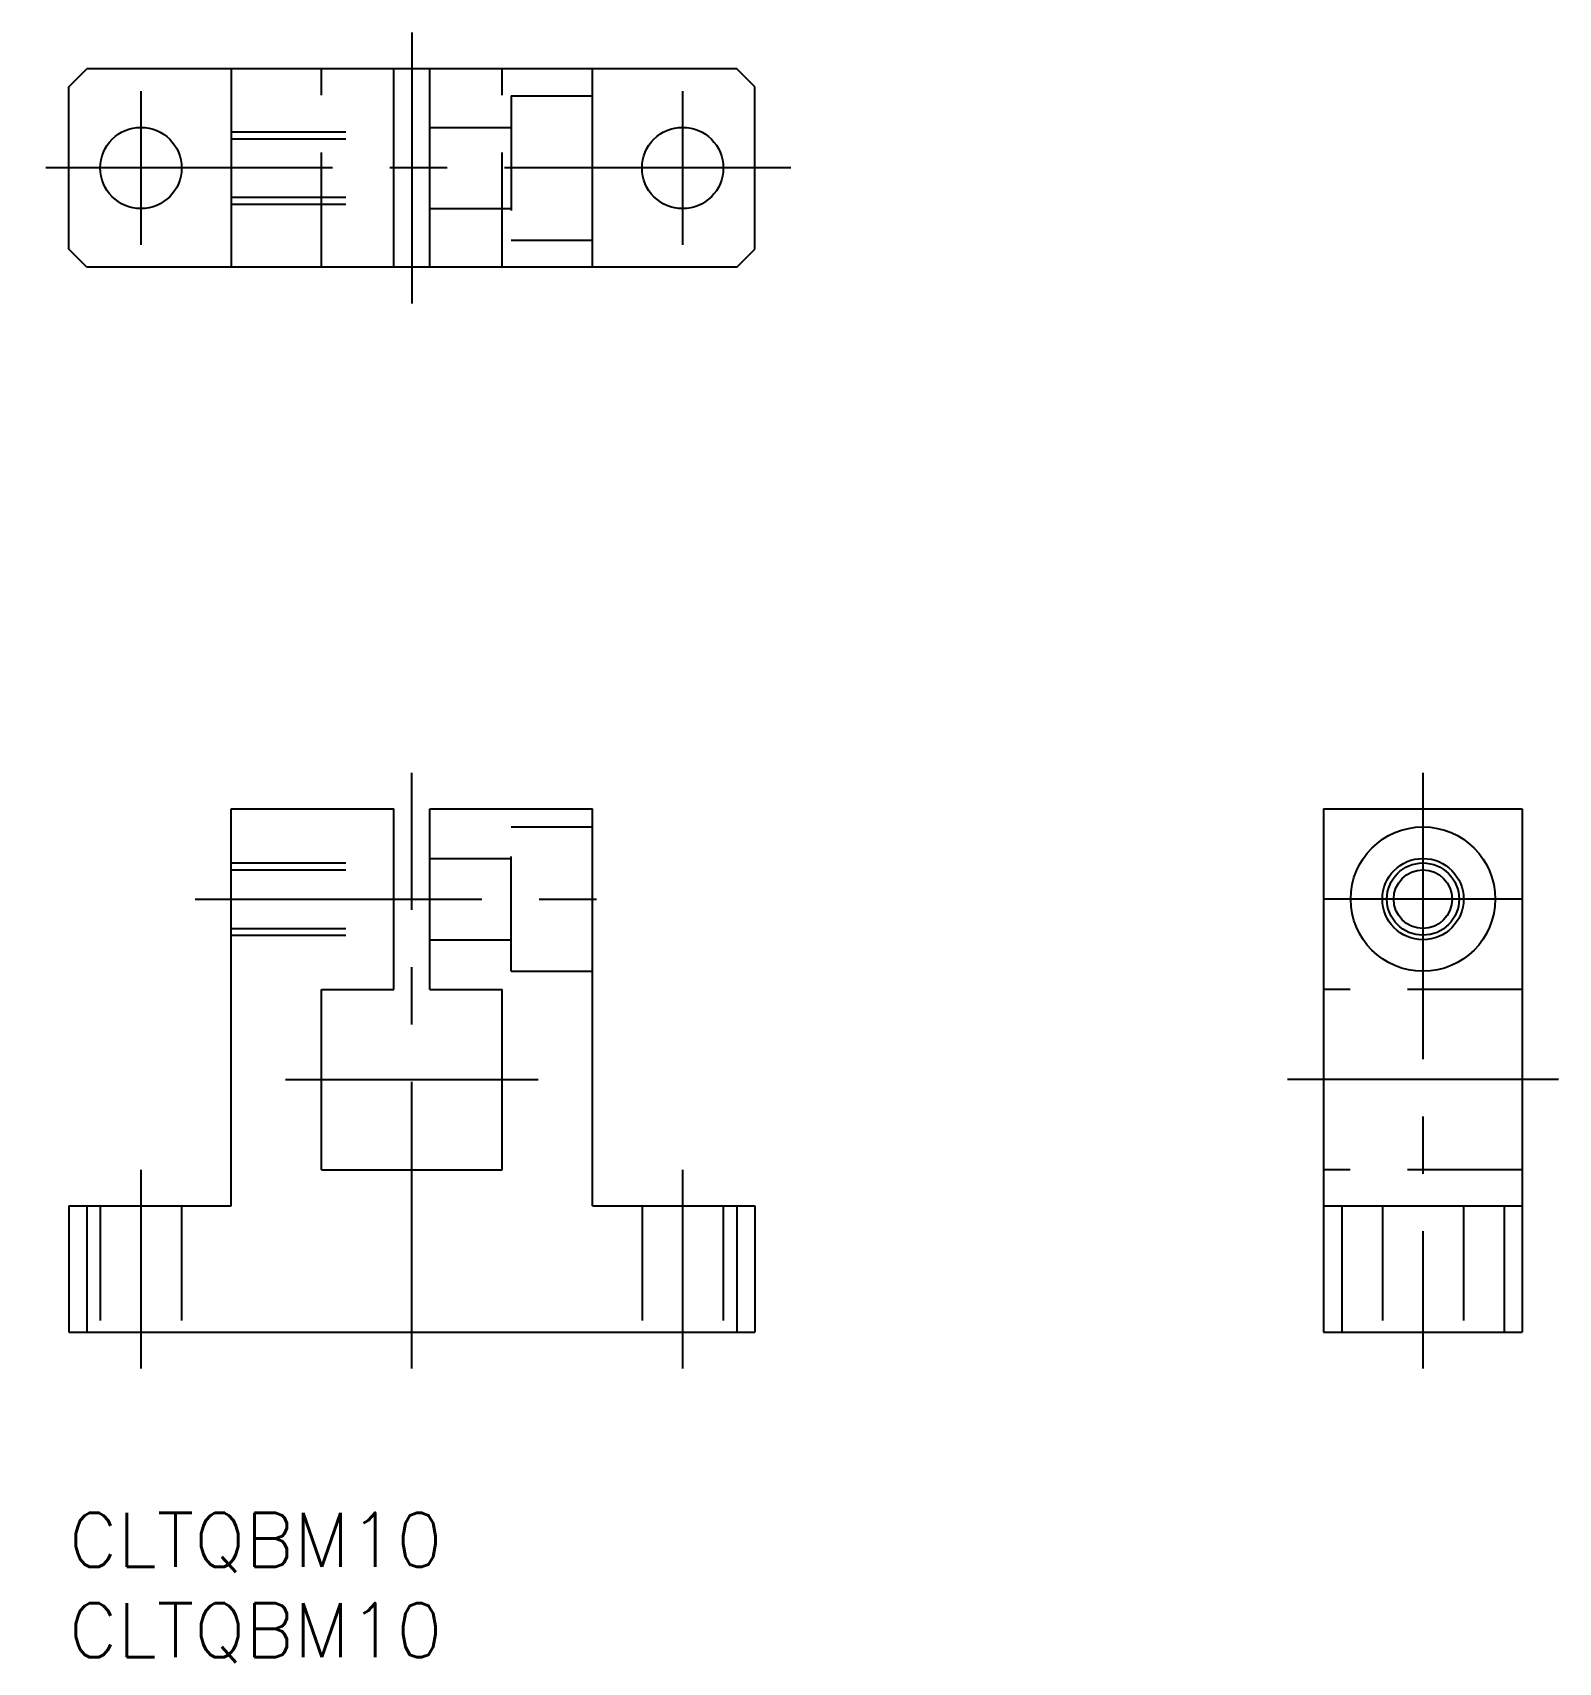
# Model space of a CAD drawing. Extents: x -2 to 82.5, y -8.3 to 82.
import ezdxf

# ---------------------------------------------------------------- set-up
doc = ezdxf.new("R2010")
doc.units = 0
doc.header["$LTSCALE"] = 0.5
doc.linetypes.add('CENTER', pattern=[50.8, 31.75, -6.35, 6.35, -6.35])
doc.linetypes.add('DASHED', pattern=[19.05, 12.7, -6.35])
doc.layers.get('0').update_dxf_attribs({"linetype": 'CONTINUOUS'})
doc.layers.add('CENTER', color=1, linetype='CENTER')
doc.styles.get("Standard").update_dxf_attribs({"font": 'txt.shx', "height": 3, "bigfont": 'bigfont.shx'})

# ---------------------------------------------------------------- blocks, each defined once
blk = doc.blocks.new('*U3')
at = {"color": 7, "linetype": 'CONTINUOUS'}
blk.add_text('CLTQBM10', height=3, dxfattribs=at).set_placement((0, -3))
blk = doc.blocks.new('*U4')
at = {"color": 7, "linetype": 'CONTINUOUS'}
blk.add_text('CLTQBM10', height=3, dxfattribs=at).set_placement((0, -8))

msp = doc.modelspace()

# ---------------------------------------------------------------- linework, layer by layer
at = {"color": 7, "linetype": 'CONTINUOUS'}
for p, q in [((0, 79), (1, 80)), ((37, 80), (1, 80)), ((9, 80), (9, 69)), ((18, 69), (18, 80)), ((20, 69), (20, 80)), ((29, 69), (29, 80)), ((38, 79), (37, 80)), ((0, 70), (0, 79)), ((38, 70), (38, 79)), ((1, 69), (0, 70)), ((37, 69), (38, 70)), ((37, 69), (1, 69)), ((9, 39), (18, 39)), ((9, 17), (9, 39)), ((18, 29), (18, 39)), ((20, 29), (20, 39)), ((20, 39), (29, 39)), ((29, 17), (29, 39)), ((69.5, 39), (69.5, 10)), ((69.5, 39), (80.5, 39)), ((80.5, 39), (80.5, 10)), ((14, 19), (14, 29)), ((14, 29), (18, 29)), ((20, 29), (24, 29)), ((24, 19), (24, 29)), ((14, 19), (24, 19)), ((0, 17), (9, 17)), ((0, 17), (0, 10)), ((1, 17), (1, 10)), ((29, 17), (38, 17)), ((37, 17), (37, 10)), ((38, 17), (38, 10)), ((69.5, 17), (80.5, 17)), ((70.5, 17), (70.5, 10)), ((79.5, 17), (79.5, 10)), ((0, 10), (38, 10)), ((69.5, 10), (80.5, 10))]:
    msp.add_line(p, q, dxfattribs=at)
at = {"color": 3, "linetype": 'DASHED'}
for p, q in [((14, 69), (14, 80)), ((24, 69), (24, 80)), ((24.5, 78.5), (24.5, 70.5)), ((24.5, 78.5), (29, 78.5)), ((20, 76.75), (24.5, 76.75)), ((9, 76.5), (18, 76.5)), ((9, 76.121), (18, 76.121)), ((9, 72.879), (18, 72.879)), ((9, 72.5), (18, 72.5)), ((20, 72.25), (24.5, 72.25)), ((24.5, 70.5), (29, 70.5)), ((24.5, 30), (24.5, 38)), ((24.5, 38), (29, 38)), ((20, 36.25), (24.5, 36.25)), ((9, 36), (18, 36)), ((9, 35.621), (18, 35.621)), ((9, 32.379), (18, 32.379)), ((9, 32), (18, 32)), ((20, 31.75), (24.5, 31.75)), ((24.5, 30), (29, 30)), ((80.5, 29), (69.5, 29)), ((80.5, 19), (69.5, 19)), ((1.75, 17), (1.75, 10)), ((6.25, 17), (6.25, 10)), ((31.75, 17), (31.75, 10)), ((36.25, 17), (36.25, 10)), ((72.75, 17), (72.75, 10)), ((77.25, 17), (77.25, 10))]:
    msp.add_line(p, q, dxfattribs=at)
at = {"color": 7, "linetype": 'CONTINUOUS'}
for centre, radius in [((4, 74.5), 2.25), ((34, 74.5), 2.25), ((75, 34), 4), ((75, 34), 2.25), ((75, 34), 1.621)]:
    msp.add_circle(centre, radius, dxfattribs=at)
at = {"color": 3, "linetype": 'CONTINUOUS'}
msp.add_circle((75, 34), 2, dxfattribs=at)
at = {"layer": 'CENTER', "color": 1, "linetype": 'CENTER'}
for p, q in [((19, 82), (19, 67)), ((4, 78.75), (4, 70.25)), ((34, 78.75), (34, 70.25)), ((40, 74.5), (-2, 74.5)), ((19, 8), (19, 41)), ((75, 41), (75, 8)), ((7, 34), (31, 34)), ((80.5, 34), (69.5, 34)), ((12, 24), (26, 24)), ((82.5, 24), (67.5, 24)), ((4, 19), (4, 8)), ((34, 19), (34, 8))]:
    msp.add_line(p, q, dxfattribs=at)

# ---------------------------------------------------------------- block references
at = {"color": 7, "linetype": 'CONTINUOUS'}
for name in ['*U3', '*U4']:
    msp.add_blockref(name, (0, 0), dxfattribs=at)

doc.saveas('drawing.dxf')
